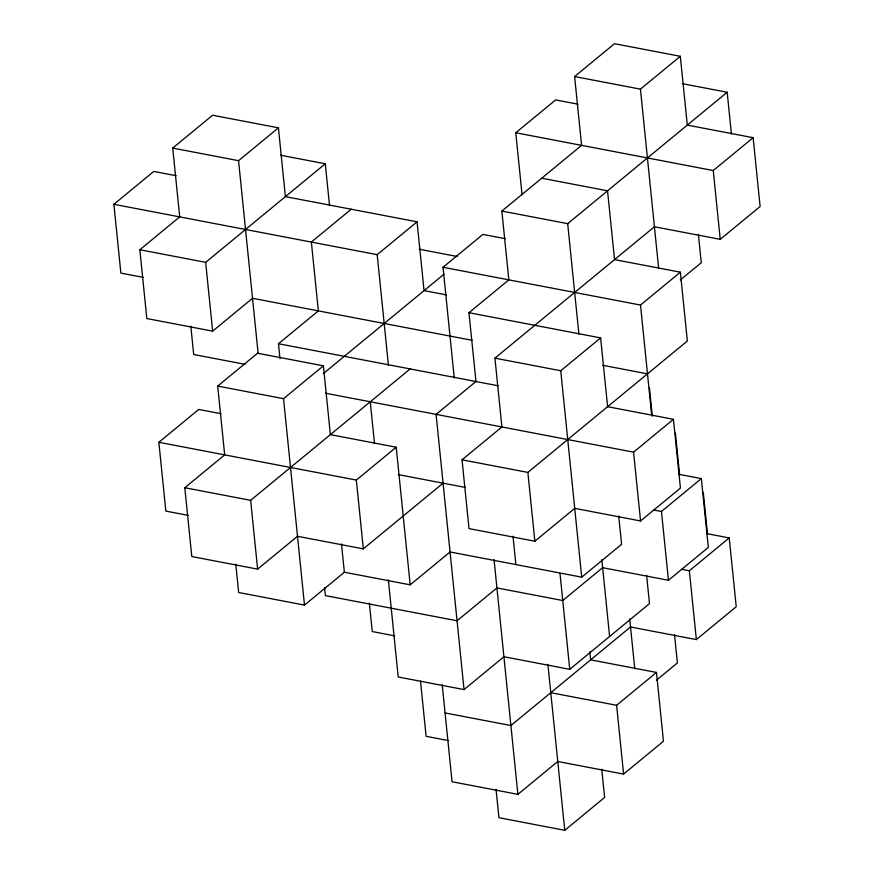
<?xml version="1.0" encoding="UTF-8"?>
<svg xmlns="http://www.w3.org/2000/svg" width="874" height="874" viewBox="0 0 874 874"><rect width="100%" height="100%" fill="white"/><g stroke="black" fill="none" stroke-linecap="round" stroke-linejoin="round"><path stroke-width="1.31" d="M472.386 340.357L252.52 298.296L212.655 331.137L146.821 318.551L139.84 249.745L179.705 216.894L172.724 148.088L212.59 115.237L278.424 127.833L285.405 196.639L417.062 221.821L424.054 290.627L446.428 294.909M143.249 277.386L120.874 273.103L113.882 204.298L153.758 171.446L176.133 175.729M172.724 148.088L238.547 160.685L278.424 127.833M139.84 249.745L205.663 262.342L325.281 163.788L329.531 205.608M351.239 209.225L311.363 242.076L318.354 310.882L278.478 343.733L279.986 358.58M468.967 312.717L508.843 279.866L501.851 211.06L581.603 145.357L574.611 76.551L614.488 43.7L680.311 56.297L687.303 125.102L753.126 137.688L760.118 206.493L720.242 239.345L654.418 226.759L494.924 358.154L501.905 426.96L462.04 459.811L469.021 528.617L534.855 541.214L574.721 508.362L640.555 520.959L680.431 488.107L673.439 419.302L607.616 406.705L600.624 337.899L468.967 312.717L475.959 381.523L436.082 414.374L464.039 689.586L398.216 676.989L388.351 579.855M522.073 194.826L515.769 132.761L555.646 99.909L578.031 104.192M443.074 483.169L363.322 548.872L297.499 536.286L257.622 569.138L191.799 556.541L184.807 487.736L224.684 454.884L217.692 386.079L257.568 353.227L323.391 365.824L330.383 434.629L396.206 447.226L410.19 584.826L344.367 572.241L304.491 605.092L238.657 592.496L235.783 564.156M113.882 204.298L377.186 254.673L417.062 221.821M188.227 515.376L165.842 511.093L158.86 442.288L198.726 409.436L221.111 413.719M574.611 76.551L640.434 89.148L680.311 56.297M217.692 386.079L283.526 398.675L323.391 365.824M454.251 377.896L443.02 267.269L482.885 234.418L505.27 238.7M323.314 373.624L443.992 274.207M501.851 211.06L567.685 223.657L727.179 92.251L731.418 134.072M184.807 487.736L250.641 500.332L410.135 368.926M515.769 132.761L713.25 170.539L753.126 137.688M158.86 442.288L356.341 480.066L396.206 447.226M494.924 358.154L560.747 370.751L600.624 337.899M443.02 267.269L640.5 305.048L680.365 272.196L687.357 341.002L527.863 472.408L462.04 459.811M680.289 279.997L701.276 262.713L698.402 234.374M410.19 584.826L450.066 551.975L581.713 577.168L621.589 544.316L618.716 515.988M325.499 393.213L633.563 452.153L673.439 419.302M653.566 509.957L661.465 511.465L701.341 478.613L708.322 547.419L668.446 580.27L602.623 567.674L562.747 600.525L496.924 587.929L457.047 620.78L325.401 595.598L324.571 587.503M464.039 689.586L503.916 656.735L569.739 669.331L649.491 603.628L646.607 575.3M681.458 569.269L689.357 570.777L729.233 537.925L736.225 606.731L696.349 639.582L630.525 626.986L510.908 725.54L445.074 712.944M550.773 692.689L616.607 705.285L656.472 672.434L663.464 741.239L623.588 774.091L557.765 761.494L517.889 794.346L452.066 781.749L442.2 684.615M656.396 680.234L677.383 662.94L674.51 634.611M496.05 789.375L498.923 817.703L564.757 830.3L604.622 797.449L601.749 769.12M682.408 83.685L727.179 92.251M541.727 178.209L607.55 190.805L614.542 259.611L680.365 272.196M280.521 155.222L325.281 163.788M419.159 249.21L457.342 256.519M602.721 365.288L647.481 373.853M278.478 343.733L498.344 385.805M245.037 364.327L193.689 354.505L190.805 326.166M678.956 474.331L701.341 478.613M398.315 474.615L465.449 487.452M706.858 533.643L729.233 537.925M656.472 672.434L590.649 659.837L589.83 651.742M394.644 635.835L372.258 631.552L369.385 603.213M448.493 740.584L426.108 736.312L420.492 680.999M713.25 170.539L720.242 239.345M703.286 492.477L707.525 534.309M640.434 89.148L658.668 268.58M675.384 433.165L679.633 474.986M689.357 570.777L696.349 639.582M649.426 387.728L652.31 416.057M640.5 305.048L651.731 415.674M661.465 511.465L668.446 580.27M633.563 452.153L640.555 520.959M629.706 618.89L634.775 668.807M567.685 223.657L578.916 334.283M601.804 559.579L609.615 636.48M616.607 705.285L623.588 774.091M560.747 370.751L581.713 577.168M560.016 573.541L569.739 669.331M547.9 664.36L564.757 830.3M527.863 472.408L534.855 541.214M513.005 536.243L515.889 564.571M494.05 559.6L517.889 794.346M377.186 254.673L388.427 365.299M370.259 401.778L374.509 443.599M356.341 480.066L363.322 548.872M341.483 543.901L344.367 572.241M283.526 398.675L304.491 605.092M238.547 160.685L258.147 353.609M250.641 500.332L257.622 569.138M205.663 262.342L212.655 331.137"/></g></svg>
